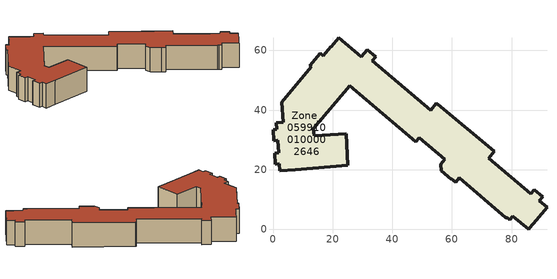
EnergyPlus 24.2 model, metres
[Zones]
Zone_0599100100002646
 floor ground (C_G): 2.12,21.92 0.81,21.84 0.53,25.55 1.86,25.65 1.56,29.83 0.25,29.74 0,33.44 1.29,33.56 1.14,35.81 3.43,35.98 2.96,42.6 12.79,54.46 12.39,54.82 15.91,59.05 16.93,58.2 19.41,61.18 19.45,61.14 19.47,61.25 21.99,64.29 29.58,57.93 31.57,60.29 34.41,57.93 33.29,56.57 52.87,40.02 54.83,42.36 55.24,42.01 74.22,26.16 72.33,23.89 86.44,12.01 87.56,13.35 90.42,10.96 89.3,9.62 91.9,7.45 88.23,3.01 86.19,0.6 85.71,0 80.46,4.36 79.45,3.13 78.57,3.87 78.05,3.96 62.48,17.23 61.23,15.75 59.85,16.95 59.78,16.84 56.49,19.63 56.2,21.79 57.68,23.53 49.11,30.77 47.89,29.41 25.82,48.09 13.57,33.7 13.87,31.31 24.5,31.98 25.03,21.53 7.42,20.04 2.29,19.66 z0
 wall outside (C_F): 31.57,60.29 29.58,57.93 21.99,64.29 19.47,61.25 19.45,61.14 19.41,61.18 16.93,58.2 15.91,59.05 12.39,54.82 12.79,54.46 2.96,42.6 3.43,35.98 1.14,35.81 1.29,33.56 0,33.44 0.25,29.74 1.56,29.83 1.86,25.65 0.53,25.55 0.81,21.84 2.12,21.92 2.29,19.66 7.42,20.04 25.03,21.53 24.5,31.98 13.87,31.31 13.57,33.7 25.82,48.09 47.89,29.41 49.11,30.77 57.68,23.53 56.2,21.79 56.49,19.63 59.78,16.84 59.85,16.95 61.23,15.75 62.48,17.23 78.05,3.96 78.57,3.87 79.45,3.13 80.46,4.36 85.71,0 86.19,0.6 88.23,3.01 91.9,7.45 89.3,9.62 90.42,10.96 87.56,13.35 86.44,12.01 72.33,23.89 74.22,26.16 55.24,42.01 54.83,42.36 52.87,40.02 33.29,56.57 34.41,57.93 31.57,60.29 z0:10.27
 roof outside (C_R): 59.78,16.84 59.85,16.95 61.23,15.75 62.48,17.23 78.05,3.96 78.57,3.87 79.45,3.13 80.46,4.36 85.71,0 86.19,0.6 88.23,3.01 91.9,7.45 89.3,9.62 90.42,10.96 87.56,13.35 86.44,12.01 72.33,23.89 74.22,26.16 55.24,42.01 54.83,42.36 52.87,40.02 33.29,56.57 34.41,57.93 31.57,60.29 29.58,57.93 21.99,64.29 19.47,61.25 19.45,61.14 19.41,61.18 16.93,58.2 15.91,59.05 12.39,54.82 12.79,54.46 2.96,42.6 3.43,35.98 1.14,35.81 1.29,33.56 0,33.44 0.25,29.74 1.56,29.83 1.86,25.65 0.53,25.55 0.81,21.84 2.12,21.92 2.29,19.66 7.42,20.04 25.03,21.53 24.5,31.98 13.87,31.31 13.57,33.7 25.82,48.09 47.89,29.41 49.11,30.77 57.68,23.53 56.2,21.79 56.49,19.63 z10.27
[BUILDING]
Pand.0599100100002646: North Axis=0; Terrain=City; Loads Convergence Tolerance Value=0.04; Temperature Convergence Tolerance Value=0.4; Solar Distribution=FullExterior; Maximum Number of Warmup Days=25; Minimum Number of Warmup Days=1
[Site:Location]
Rotterdam.The.Hague.AP_ZH_NLD Design_Conditions: Latitude=51.96; Longitude=4.45; Time Zone=1; Elevation=-4.5
[SITE:GROUNDTEMPERATURE:BUILDINGSURFACE]
18, 18, 18, 18, 18, 18, 18, 18, 18, 18, 18, 18
[MATERIAL] Thermal Absorptance=0.9; Solar Absorptance=0.7; Visible Absorptance=0.7
Name | Roughness | Thickness | Conductivity | Density | Specific Heat
G.TC.1946 | MediumSmooth | 0.15 | 1 | 540 | 1210
F.TC.1946 | Rough | 0.3 | 0.857143 | 1920 | 840
R.TC.1946 | MediumRough | 0.2 | 0.909091 | 1500 | 1000
[CONSTRUCTION]
C_G: G.TC.1946
C_F: F.TC.1946
C_R: R.TC.1946
[ZONE]
Zone_0599100100002646: Type=1; Multiplier=1; Ceiling Height=Autocalculate; Volume=Autocalculate; Floor Area=autocalculate; Part of Total Floor Area=Yes
[ZONEINFILTRATION:DESIGNFLOWRATE]
Infil_Zone_0599100100002646: Zone or ZoneList or Space or SpaceList=Zone_0599100100002646; Schedule=AlwaysOn; Design Flow Rate Calculation Method=Flow/Area; Flow Rate per Floor Area=0.003; Constant Term Coefficient=1; Temperature Term Coefficient=0; Velocity Term Coefficient=0; Velocity Squared Term Coefficient=0
[HVACTEMPLATE:ZONE:IDEALLOADSAIRSYSTEM]
Zone_0599100100002646: Maximum Heating Supply Air Temperature=50; Minimum Cooling Supply Air Temperature=13; Maximum Heating Supply Air Humidity Ratio=0.0156; Minimum Cooling Supply Air Humidity Ratio=0.0077; Heating Limit=NoLimit; Cooling Limit=NoLimit; Dehumidification Control Type=ConstantSensibleHeatRatio; Cooling Sensible Heat Ratio=0.7; Dehumidification Setpoint=60; Humidification Control Type=None; Humidification Setpoint=30; Outdoor Air Method=None; Outdoor Air Flow Rate per Person=0.00944; Outdoor Air Flow Rate per Zone Floor Area=0; Outdoor Air Flow Rate per Zone=0; Demand Controlled Ventilation Type=None; Outdoor Air Economizer Type=NoEconomizer; Heat Recovery Type=None; Sensible Heat Recovery Effectiveness=0.7; Latent Heat Recovery Effectiveness=0.65
[ZONECONTROL:THERMOSTAT]
ThermostatControl_Zone_0599100100002646: Zone or ZoneList=Zone_0599100100002646; Control Type Schedule=DualSetpointControlType; Control 1=Thermostat_Zone_0599100100002646; Temperature Difference Between Cutout And Setpoint=0
[THERMOSTATSETPOINT:DUALSETPOINT]
Thermostat_Zone_0599100100002646: Heating Setpoint Temperature Schedule=HeatingSetpoint_Zone_0599100100002646; Cooling Setpoint Temperature Schedule=CoolingSetpoint_Zone_0599100100002646
[SCHEDULE:COMPACT]
HeatingSetpoint_Zone_0599100100002646: Through: 12/31, For: AllDays, Until: 24:00, 21
CoolingSetpoint_Zone_0599100100002646: Through: 12/31, For: AllDays, Until: 24:00, 24
DualSetpointControlType: Through: 12/31, For: AllDays, Until: 24:00, 4
AlwaysOn: Through: 12/31, For: AllDays, Until: 24:00, 1
